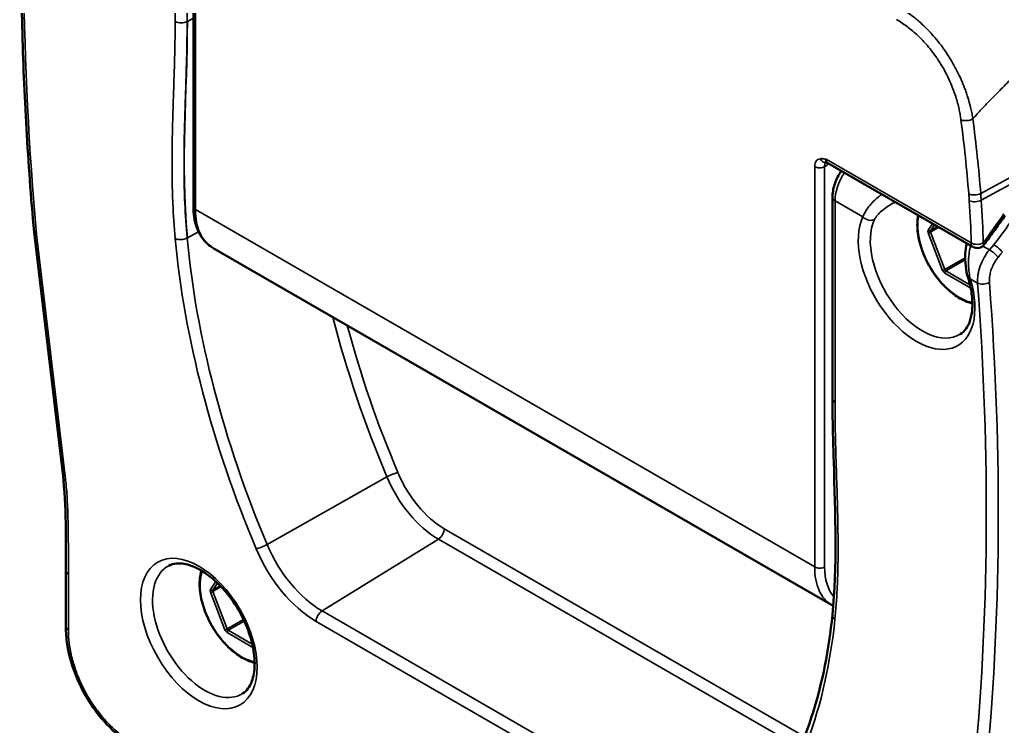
# Model space of a CAD drawing. Header units: millimetres. Extents: x 0 to 3000, y 0 to 3000.
# Drawn here: x 1927.8 to 1984.8, y 2085.7 to 2126.7 of the extents above; entities that cross this region are included whole.
import ezdxf

# ---------------------------------------------------------------- set-up
doc = ezdxf.new("R2010")
doc.units = ezdxf.units.MM
doc.layers.add('Visible (ANSI)', color=7, linetype='Continuous', lineweight=50)
doc.layers.add('Visible Narrow (ANSI)', color=7, linetype='Continuous', lineweight=35)

msp = doc.modelspace()

# ---------------------------------------------------------------- linework, layer by layer
at = {"layer": 'Visible (ANSI)'}
for p, q in [((1937.9212, 2115.8818), (1937.9212, 2139.091)), ((1983.112, 2113.5499), (1974.6946, 2118.4097)), ((1974.9692, 2104.7467), (1974.9692, 2116.4288)), ((1928.6854, 2114.4143), (1930.3458, 2100.4089)), ((1939.075, 2113.4797), (1974.9115, 2092.7894)), ((1983.8545, 2113.0914), (1983.8545, 2113.0914)), ((1930.5265, 2094.7726), (1930.5265, 2091.5489))]:
    msp.add_line(p, q, dxfattribs=at)
msp.add_arc((1983.362, 2113.9829), 0.5, 240, 323.90947, dxfattribs=at)
for centre, major_axis, ratio, start_param, end_param in [((1974.6579, 2117.9358), (-0.0524, 0.4972), 0.7764084, 6.2829838, 6.2833662), ((1938.3212, 2115.8818), (-0.4, 0), 0.5773503, 0, 0.0006556)]:
    msp.add_ellipse(centre, major_axis=major_axis, ratio=ratio, start_param=start_param, end_param=end_param, dxfattribs=at)
for points, knots in [([(1928.4563, 2143.3251), (1928.3055, 2141.4975), (1928.1879, 2139.6475), (1928.0191, 2135.9056), (1927.968, 2134.0138), (1927.9321, 2130.1912), (1927.9474, 2128.2605), (1928.0444, 2124.3632), (1928.1262, 2122.3967), (1928.3559, 2118.431), (1928.504, 2116.4318), (1928.685, 2114.4178)], [3.05093398, 3.05093398, 3.05093398, 3.05093398, 3.09087448, 3.09087448, 3.13081498, 3.13081498, 3.17075548, 3.17075548, 3.21069598, 3.21069598, 3.25063649, 3.25063649, 3.25063649, 3.25063649]), ([(1974.6946, 2118.4097), (1974.6771, 2118.4198), (1974.6573, 2118.427), (1974.624, 2118.4339), (1974.6107, 2118.4336), (1974.6056, 2118.4331)], [0, 0, 0, 0, 0.016007877, 0.016007877, 0.032356597, 0.032356597, 0.032356597, 0.032356597]), ([(1975.4755, 2117.9588), (1975.4526, 2117.9246), (1975.4302, 2117.8898), (1975.3409, 2117.7448), (1975.2797, 2117.6303), (1975.1722, 2117.3959), (1975.1259, 2117.276), (1975.05, 2117.0341), (1975.0204, 2116.9121), (1974.9801, 2116.6692), (1974.9693, 2116.5482), (1974.9692, 2116.4288)], [0.62862593, 0.62862593, 0.62862593, 0.62862593, 0.6985171, 0.6985171, 0.91655978, 0.91655978, 1.13460245, 1.13460245, 1.35264512, 1.35264512, 1.5706878, 1.5706878, 1.5706878, 1.5706878]), ([(1937.921, 2115.8816), (1937.9211, 2115.6726), (1937.9359, 2115.4694), (1937.9961, 2115.0787), (1938.0416, 2114.8913), (1938.1641, 2114.5369), (1938.2412, 2114.3699), (1938.4277, 2114.0622), (1938.537, 2113.9216), (1938.7646, 2113.6946), (1938.8783, 2113.6032), (1939.0006, 2113.5252)], [4.71293724, 4.71293724, 4.71293724, 4.71293724, 4.8699681, 4.8699681, 5.02699897, 5.02699897, 5.18402983, 5.18402983, 5.34106069, 5.34106069, 5.47173495, 5.47173495, 5.47173495, 5.47173495]), ([(1983.0795, 2110.2785), (1982.9742, 2110.3018), (1982.8674, 2110.3341), (1982.4935, 2110.4765), (1982.2228, 2110.6311), (1981.6963, 2111.0302), (1981.4408, 2111.2749), (1980.9712, 2111.8284), (1980.757, 2112.137), (1980.3908, 2112.7872), (1980.2388, 2113.1287), (1980.012, 2113.8113), (1979.9373, 2114.1523), (1979.8738, 2114.8), (1979.8851, 2115.1066), (1979.9401, 2115.3811)], [4.4130833, 4.4130833, 4.4130833, 4.4130833, 4.5438546, 4.5438546, 4.8676738, 4.8676738, 5.1924013, 5.1924013, 5.5163155, 5.5163155, 5.8399087, 5.8399087, 6.1639019, 6.1639019, 6.4878863, 6.4878863, 6.4878863, 6.4878863]), ([(1983.7661, 2113.6883), (1983.8477, 2113.8004), (1983.9293, 2113.9126), (1984.0919, 2114.1371), (1984.1731, 2114.2495), (1984.335, 2114.4745), (1984.4158, 2114.5871), (1984.577, 2114.8126), (1984.6574, 2114.9254), (1984.8179, 2115.1512), (1984.898, 2115.2643), (1984.9778, 2115.3774)], [6.263727081, 6.263727081, 6.263727081, 6.263727081, 6.267430178, 6.267430178, 6.271133276, 6.271133276, 6.274836373, 6.274836373, 6.27853947, 6.27853947, 6.282242568, 6.282242568, 6.282242568, 6.282242568]), ([(1928.829, 2114.2638), (1928.8282, 2114.2641), (1928.8275, 2114.2644), (1928.7805, 2114.2849), (1928.7442, 2114.3101), (1928.6992, 2114.3635), (1928.6875, 2114.3901), (1928.685, 2114.4178)], [-0.157273389, -0.157273389, -0.157273389, -0.157273389, -0.15695618, -0.15695618, -0.137072812, -0.137072812, -0.120320163, -0.120320163, -0.120320163, -0.120320163]), ([(1982.8327, 2111.7561), (1982.7669, 2111.973), (1982.7196, 2112.2068), (1982.6621, 2112.6771), (1982.6515, 2112.9187), (1982.6741, 2113.3585), (1982.7027, 2113.563), (1982.7567, 2113.755)], [0, 0, 0, 0, 0.07048331, 0.07048331, 0.14213341, 0.14213341, 0.20604289, 0.20604289, 0.20604289, 0.20604289]), ([(1982.38, 2108.4905), (1982.5039, 2108.5693), (1982.6147, 2108.674), (1982.8096, 2108.9472), (1982.8931, 2109.1161), (1983.0182, 2109.5176), (1983.0593, 2109.7498), (1983.0884, 2110.2626), (1983.0764, 2110.543), (1982.9961, 2111.133), (1982.9279, 2111.4424), (1982.8327, 2111.7561)], [5.5224824, 5.5224824, 5.5224824, 5.5224824, 5.7549092, 5.7549092, 5.9873359, 5.9873359, 6.2197627, 6.2197627, 6.4521895, 6.4521895, 6.6846163, 6.6846163, 6.6846163, 6.6846163]), ([(1974.9681, 2092.2059), (1975.2541, 2094.988), (1975.1356, 2098.0615), (1975.003, 2102.3238), (1974.9692, 2103.5441), (1974.9692, 2104.7467)], [0, 0, 0, 0, 1.0977705, 1.0977705, 1.5384989, 1.5384989, 1.5384989, 1.5384989]), ([(1940.7738, 2087.6535), (1940.9989, 2087.7966), (1941.1857, 2088.0287), (1941.407, 2088.6263), (1941.4645, 2088.9393), (1941.4805, 2089.6349), (1941.443, 2090.0135), (1941.2734, 2090.808), (1941.1406, 2091.224), (1940.7895, 2092.0491), (1940.5706, 2092.4579), (1940.0696, 2093.222), (1939.7875, 2093.5772), (1939.1939, 2094.1943), (1938.8825, 2094.4568), (1938.2701, 2094.8645), (1937.9691, 2095.0106), (1937.4113, 2095.1855), (1937.1564, 2095.2131), (1936.7713, 2095.1758), (1936.6253, 2095.1323), (1936.4951, 2095.0644)], [5.5224824, 5.5224824, 5.5224824, 5.5224824, 5.9444909, 5.9444909, 6.2569377, 6.2569377, 6.5572241, 6.5572241, 6.860495, 6.860495, 7.1666167, 7.1666167, 7.4732045, 7.4732045, 7.7777039, 7.7777039, 8.0786254, 8.0786254, 8.382413, 8.382413, 8.6146846, 8.6146846, 8.6146846, 8.6146846]), ([(1941.4733, 2089.4415), (1941.368, 2089.4648), (1941.2612, 2089.4971), (1940.8874, 2089.6395), (1940.6166, 2089.7941), (1940.0902, 2090.1932), (1939.8347, 2090.4379), (1939.365, 2090.9914), (1939.1508, 2091.3), (1938.7847, 2091.9502), (1938.6326, 2092.2917), (1938.4058, 2092.9743), (1938.3311, 2093.3153), (1938.2676, 2093.9638), (1938.279, 2094.2712), (1938.3504, 2094.6256), (1938.3701, 2094.7024), (1938.3934, 2094.7761)], [4.4130833, 4.4130833, 4.4130833, 4.4130833, 4.5438546, 4.5438546, 4.8676738, 4.8676738, 5.1924013, 5.1924013, 5.5163155, 5.5163155, 5.8399087, 5.8399087, 6.1639019, 6.1639019, 6.4886984, 6.4886984, 6.582491, 6.582491, 6.582491, 6.582491]), ([(1970.3863, 2079.9017), (1970.8805, 2080.5066), (1971.3401, 2081.1591), (1972.186, 2082.5548), (1972.5724, 2083.298), (1973.2679, 2084.8692), (1973.5771, 2085.6973), (1974.1151, 2087.4316), (1974.3439, 2088.3379), (1974.7186, 2090.2211), (1974.8645, 2091.1979), (1974.9681, 2092.2059)], [5.71319737, 5.71319737, 5.71319737, 5.71319737, 5.8048831, 5.8048831, 5.89656884, 5.89656884, 5.98825457, 5.98825457, 6.0799403, 6.0799403, 6.17162603, 6.17162603, 6.17162603, 6.17162603]), ([(1934.5958, 2084.5008), (1934.0662, 2084.8066), (1933.5347, 2085.2187), (1932.6041, 2086.1623), (1932.1853, 2086.694), (1931.5166, 2087.7706), (1931.2455, 2088.3214), (1930.8369, 2089.4115), (1930.6922, 2089.9631), (1930.5542, 2090.8528), (1930.5265, 2091.2084), (1930.5265, 2091.5489)], [0, 0, 0, 0, 0.21892467, 0.21892467, 0.41933689, 0.41933689, 0.59950292, 0.59950292, 0.77685778, 0.77685778, 0.89876725, 0.89876725, 0.89876725, 0.89876725])]:
    msp.add_open_spline(points, degree=3, knots=knots, dxfattribs=at)
for points in [[(1974.6054, 2118.433), (1974.604, 2118.4329), (1974.6033, 2118.4328), (1974.6033, 2118.4328)], [(1930.5265, 2094.7726), (1930.5265, 2096.6244), (1930.5775, 2098.455), (1930.3458, 2100.4089)], [(1974.9115, 2092.7894), (1974.9117, 2092.7894), (1974.9118, 2092.7893), (1974.912, 2092.7892)], [(1974.9121, 2092.7895), (1974.9466, 2092.7696), (1974.9817, 2092.7508), (1975.0174, 2092.7333)]]:
    msp.add_open_spline(points, degree=3, dxfattribs=at)
at = {"layer": 'Visible Narrow (ANSI)'}
for p, q in [((1938.0383, 2138.9277), (1938.0383, 2115.7185)), ((1936.8619, 2126.6284), (1936.8619, 2138.3105)), ((1937.5564, 2138.3035), (1937.5564, 2126.6214)), ((1937.5564, 2126.6214), (1937.5737, 2126.6307)), ((1937.5737, 2126.6307), (1937.9212, 2126.8178)), ((1983.2934, 2121.1854), (1983.2934, 2121.1853)), ((1983.5626, 2116.6534), (1992.3164, 2121.4006)), ((1983.5928, 2116.2628), (1990.1664, 2119.826)), ((1974.5965, 2118.6372), (1983.0085, 2113.779)), ((1973.9392, 2094.9911), (1973.9393, 2118.2003)), ((1974.5146, 2118.2061), (1974.5146, 2094.9969)), ((1976.7355, 2115.2895), (1975.1157, 2116.2247)), ((1975.1157, 2116.2247), (1975.1157, 2104.5426)), ((1938.0383, 2115.7185), (1973.9392, 2094.9911)), ((1980.7765, 2114.8982), (1980.5129, 2114.5231)), ((1980.8881, 2114.8339), (1980.6448, 2114.4878)), ((1980.6448, 2114.4878), (1981.0662, 2114.731)), ((1981.1369, 2114.6902), (1980.6448, 2114.4061)), ((1930.4888, 2100.2636), (1928.829, 2114.2638)), ((1937.5737, 2114.0804), (1937.558, 2114.0718)), ((1938.2188, 2114.4306), (1937.5737, 2114.0804)), ((1980.5129, 2114.3598), (1981.3559, 2112.187)), ((1980.6448, 2114.4061), (1981.4879, 2112.2333)), ((1983.686, 2113.6021), (1984.0675, 2113.3818)), ((1984.314, 2113.6799), (1984.0675, 2113.3818)), ((1983.8675, 2113.1114), (1983.8675, 2113.1114)), ((1981.4879, 2112.2333), (1982.659, 2112.9094)), ((1982.6619, 2112.7995), (1981.5491, 2112.1571)), ((1982.981, 2111.1671), (1981.4784, 2112.0346)), ((1981.5491, 2112.1571), (1982.9407, 2111.3536)), ((1983.3766, 2111.4552), (1982.9576, 2111.6971)), ((1942.1963, 2096.2904), (1949.1367, 2100.2153)), ((1952.4645, 2097.2101), (1973.3576, 2085.1475)), ((1952.1233, 2096.6051), (1945.3811, 2092.4407)), ((1973.0974, 2084.4957), (1952.1233, 2096.6051)), ((1930.673, 2094.5685), (1930.673, 2091.3448)), ((1939.2281, 2094.1434), (1938.9067, 2093.6861)), ((1939.3224, 2094.0544), (1939.0386, 2093.6508)), ((1939.0386, 2093.6508), (1939.4746, 2093.9024)), ((1939.5249, 2093.8499), (1939.0386, 2093.5691)), ((1939.0386, 2093.5691), (1939.8817, 2091.3963)), ((1938.9067, 2093.5228), (1939.7498, 2091.35)), ((1945.3811, 2092.4407), (1967.2789, 2079.798)), ((1939.8817, 2091.3963), (1940.8269, 2091.942)), ((1940.8682, 2091.8543), (1939.9429, 2091.3201)), ((1939.9429, 2091.3201), (1941.3345, 2090.5166)), ((1966.9377, 2079.193), (1945.0399, 2091.8357)), ((1941.3748, 2090.3301), (1939.8722, 2091.1976))]:
    msp.add_line(p, q, dxfattribs=at)
for centre, major_axis, ratio, start_param, end_param in [((2052.7161, 2058.3936), (-88.1245, 152.6361), 0.5773503, 0.6947395, 0.8944069), ((1937.2155, 2126.8325), (0.5, 0), 0.5773503, 3.9270061, 5.4628621), ((1928.8046, 2141.8184), (38.4069, -66.5228), 0.5773503, 0.8814746, 0.946321), ((1982.772, 2121.1178), (-0.4958, -0.0645), 0.4773824, 0.7171572, 2.2529104), ((1983.3096, 2121.5983), (-0.25, -0.433), 0.5773503, 0.0785719, 0.0788399), ((1929.1458, 2142.0154), (38.6568, -66.9555), 0.5773503, 0.8814746, 0.9463188), ((1983.3096, 2121.5983), (0.25, 0.433), 0.5773503, 3.8614823, 3.8617081), ((1974.5489, 2118.8291), (0.0553, -0.3962), 0.7951012, 5.0238944, 6.261292), ((1974.2221, 2118.3636), (-0.4, 0), 0.5773503, 0.7853966, 2.3910911), ((1974.6579, 2117.9358), (-0.0524, 0.4972), 0.7764084, 0.0001809, 0.0211189), ((1976.4929, 2117.0625), (-0.9616, -1.754), 0.5620417, 4.5658111, 5.4853566), ((1975.4692, 2116.4288), (-0.5, 0), 0.5772552, 0, 0.7854083), ((1983.2233, 2116.8245), (-0.4984, -0.0397), 0.5193032, 0.7417611, 2.2776508), ((1929.215, 2141.6271), (38.1154, -66.0178), 0.5773503, 0.8754917, 0.8814746), ((1929.5562, 2141.8241), (38.3652, -66.4506), 0.5773503, 0.8754917, 0.8814746), ((1938.3212, 2115.8818), (-0.4, 0), 0.5773503, 0.0006556, 0.7853911), ((1983.2532, 2116.4364), (-0.4986, -0.0373), 0.5230636, 0.7442328, 2.2801226), ((1955.4398, 2129.2218), (19.4962, -33.7684), 0.5773503, 0.8002827, 0.8754917), ((1955.781, 2129.4188), (19.746, -34.2011), 0.5773503, 0.8002787, 0.8754917), ((1982.0654, 2114.7567), (4.2557, 4.7288), 0.3782839, 4.8232497, 5.2534093), ((1979.8466, 2111.9684), (-2.3898, 4.1393), 0.5773503, 0.3839677, 4.3284218), ((1977.0891, 2115.4936), (-0.4531, 0.2114), 0.7570521, 1.0836232, 2.6195137), ((1982.3214, 2113.3973), (1.7, -2.9445), 0.5773503, 3.7058111, 5.8181456), ((1905.6032, 2161.3204), (-78.8536, -79.9153), 0.806864, 1.7590697, 1.7777373), ((1980.1878, 2112.1654), (-2.14, 3.7066), 0.5773503, 0.3839678, 3.1662879), ((1937.2192, 2114.2363), (-0.4979, -0.0457), 0.509486, 0.7355156, 2.2713976), ((1967.908, 2100.4752), (21.5949, -37.4035), 0.5773503, 4.0385501, 4.4969788), ((1980.6353, 2114.3708), (-0.1, 0.1732), 0.5773503, 0.2617994, 1.3089969), ((1980.5836, 2114.5639), (0.0818, -0.0575), 0.7886751, 4.3615096, 5.9323059), ((1980.5836, 2114.4006), (-0.0932, -0.0362), 0.2113249, 0.6319143, 2.2027106), ((1980.706, 2114.4116), (-0.05, 0.0866), 0.5773503, 0.2617994, 1.3089969), ((1967.5667, 2100.2782), (21.8448, -37.8362), 0.5773503, 4.0385501, 4.4969788), ((1983.362, 2113.9829), (-0.25, -0.433), 0.5773503, 5.4974772, 6.2831853), ((1983.362, 2113.9829), (0.5, 0.0064), 0.5686954, 3.9196651, 5.4555504), ((1983.362, 2113.9829), (0.404, -0.2945), 0.1153447, 0.0000001, 0.6557313), ((1984.4776, 2113.4124), (-0.3853, 0.3186), 0.2532969, 3.8805476, 5.3471997), ((1984.231, 2113.1142), (-0.3853, 0.3186), 0.2532969, 3.8796193, 5.3473261), ((1982.3214, 2113.3973), (-1.7, 2.9445), 0.5773503, 4.2548255, 4.2548344), ((1982.3922, 2113.4381), (1.75, -3.0311), 0.5773503, 1.1462644, 1.1462768), ((1981.4266, 2112.2278), (0.0932, 0.0362), 0.2113249, 3.773507, 5.3443033), ((1981.4784, 2112.1979), (0.1, -0.1732), 0.5773503, 4.4505896, 5.4977871), ((1981.5491, 2112.0754), (-0.05, -0.0866), 0.5773503, 3.9269908, 5.4977871), ((1981.5491, 2112.2387), (0.05, -0.0866), 0.5773503, 4.4505896, 5.4977871), ((1983.3112, 2111.9012), (-0.4785, -0.1451), 0.305861, 0, 0.6515402), ((1859.2615, 2170.0846), (88.1245, -152.6361), 0.5773503, 0.6763894, 0.8760568), ((1983.7301, 2111.6594), (-0.4986, -0.0375), 0.5227091, 0.743999, 2.2798877), ((1859.6027, 2170.2816), (88.3743, -153.0688), 0.5773503, 0.6763372, 0.8760568), ((1974.6502, 2104.3678), (-21.4284, 37.1151), 0.5773503, 1.1180684, 1.3553861), ((1974.9914, 2104.5648), (-21.1786, 36.6824), 0.5773503, 1.1342436, 1.3553861), ((1975.4692, 2104.7467), (-0.5, 0), 0.5773503, 0, 0.7853747), ((1930.8423, 2100.4678), (-0.4965, -0.0589), 0.4872703, 0, 0.722347), ((1949.4218, 2100.2566), (0.4609, 0.1938), 0.1745247, 0.6265445, 2.1624342), ((1952.4645, 2100.8984), (-2.2586, 3.912), 0.5773503, 1.3553861, 2.3561945), ((1952.1233, 2100.7014), (-2.5084, 4.3447), 0.5773503, 1.3553861, 2.3561945), ((1952.111, 2097.006), (-0.25, -0.433), 0.5773503, 0.8203047, 2.3561945), ((1941.9111, 2096.2491), (0.4609, 0.1938), 0.1745247, 3.7681371, 5.3040269), ((1945.0399, 2096.6118), (2.9248, -5.0658), 0.5773503, 4.4969788, 5.4977871), ((1945.3811, 2096.8088), (2.6749, -4.6331), 0.5773503, 4.4969788, 5.4977871), ((1931.0265, 2094.7726), (-0.5, 0), 0.5773503, 6.2831848, 7.0685795), ((1938.5816, 2091.3284), (-2.14, 3.7066), 0.5773503, 6.2584901, 9.4494732), ((1940.7153, 2092.5603), (1.7, -2.9445), 0.5773503, 3.6066323, 5.8181456), ((1974.2221, 2095.1544), (0.4, 0), 0.5773503, 3.927005, 5.5323627), ((1977.5514, 2096.8791), (-2.1109, -3.9208), 0.5568502, 5.4815149, 6.0881344), ((1939.0292, 2093.5338), (-0.1, 0.1732), 0.5773503, 0.2617994, 1.3089969), ((1938.9774, 2093.7269), (0.0818, -0.0575), 0.7886751, 4.3615096, 5.9323059), ((1938.9774, 2093.5637), (-0.0932, -0.0362), 0.2113249, 0.6319143, 2.2027106), ((1939.0999, 2093.5746), (-0.05, 0.0866), 0.5773503, 0.2617994, 1.3089969), ((1945.3934, 2092.0398), (-0.25, -0.433), 0.5773503, 3.9618974, 5.4977871), ((1944.4108, 2113.6472), (21.8448, -37.8362), 0.5773503, 0.2154102, 0.6738389), ((1975.4655, 2092.1547), (-0.4974, 0.0511), 0.6380366, 6.2831849, 7.1309328), ((1931.0265, 2091.5489), (-0.5, 0), 0.5773503, 0, 0.7853982), ((1939.8205, 2091.3908), (0.0932, 0.0362), 0.2113249, 3.773507, 5.3443033), ((1939.8722, 2091.3609), (0.1, -0.1732), 0.5773503, 4.4505896, 5.4977871), ((1939.9429, 2091.2384), (-0.05, -0.0866), 0.5773503, 3.9269908, 5.4977871), ((1939.9429, 2091.4017), (0.05, -0.0866), 0.5773503, 4.4505896, 5.4977871)]:
    msp.add_ellipse(centre, major_axis=major_axis, ratio=ratio, start_param=start_param, end_param=end_param, dxfattribs=at)
msp.add_ellipse((1938.2404, 2091.1314), major_axis=(-2.3898, 4.1393), ratio=0.5773503, dxfattribs=at)
for points, knots in [([(1983.1086, 2120.9747), (1983.0952, 2121.0699), (1983.0786, 2121.1681), (1983.0584, 2121.2719), (1983.0394, 2121.3694), (1983.0172, 2121.4718), (1982.9911, 2121.5813), (1982.981, 2121.6239), (1982.9703, 2121.6676), (1982.9589, 2121.7125), (1982.9414, 2121.7818), (1982.9223, 2121.8539), (1982.9018, 2121.9279), (1982.8667, 2122.0545), (1982.8273, 2122.1864), (1982.7849, 2122.3178), (1982.7506, 2122.4236), (1982.7145, 2122.5292), (1982.6775, 2122.6314), (1982.6621, 2122.6741), (1982.6465, 2122.7163), (1982.6307, 2122.758), (1982.5663, 2122.9285), (1982.4995, 2123.0909), (1982.4276, 2123.2535), (1982.3925, 2123.3327), (1982.3562, 2123.412), (1982.3182, 2123.4922), (1982.2697, 2123.5946), (1982.2184, 2123.6985), (1982.1645, 2123.8033), (1982.0683, 2123.9899), (1981.9634, 2124.1795), (1981.8504, 2124.3685), (1981.8475, 2124.3733), (1981.8447, 2124.378), (1981.8418, 2124.3828), (1981.7283, 2124.5721), (1981.6066, 2124.7609), (1981.4776, 2124.9468), (1981.4087, 2125.0461), (1981.3377, 2125.1446), (1981.2648, 2125.2418), (1981.2098, 2125.3152), (1981.1538, 2125.3879), (1981.0966, 2125.4598), (1980.9748, 2125.6132), (1980.8481, 2125.7631), (1980.7165, 2125.9089), (1980.6712, 2125.9591), (1980.6253, 2126.0088), (1980.5788, 2126.058), (1980.5033, 2126.1379), (1980.4263, 2126.2164), (1980.3482, 2126.2931), (1980.2346, 2126.4046), (1980.1187, 2126.5121), (1980.0021, 2126.6143), (1979.9391, 2126.6695), (1979.8759, 2126.7232), (1979.8127, 2126.7752), (1979.7706, 2126.8099), (1979.7285, 2126.8438), (1979.6864, 2126.877), (1979.5823, 2126.959), (1979.4783, 2127.0365), (1979.3743, 2127.1096), (1979.2598, 2127.19), (1979.1453, 2127.265), (1979.0308, 2127.3348)], [0, 0, 0, 0, 0.054246, 0.054246, 0.054246, 0.1051884, 0.1051884, 0.1051884, 0.125, 0.125, 0.125, 0.1555705, 0.1555705, 0.1555705, 0.2078618, 0.2078618, 0.2078618, 0.25, 0.25, 0.25, 0.2676415, 0.2676415, 0.2676415, 0.3398084, 0.3398084, 0.3398084, 0.375, 0.375, 0.375, 0.4199313, 0.4199313, 0.4199313, 0.5, 0.5, 0.5, 0.5020193, 0.5020193, 0.5020193, 0.5821708, 0.5821708, 0.5821708, 0.625, 0.625, 0.625, 0.6573226, 0.6573226, 0.6573226, 0.7262573, 0.7262573, 0.7262573, 0.75, 0.75, 0.75, 0.7885764, 0.7885764, 0.7885764, 0.844693, 0.844693, 0.844693, 0.875, 0.875, 0.875, 0.8951967, 0.8951967, 0.8951967, 0.9450937, 0.9450937, 0.9450937, 1, 1, 1, 1]), ([(1936.8619, 2126.6284), (1936.8619, 2126.1069), (1936.8555, 2125.5888), (1936.8451, 2125.0729), (1936.8352, 2124.5786), (1936.8216, 2124.0864), (1936.8066, 2123.5948), (1936.7925, 2123.1363), (1936.7772, 2122.6785), (1936.7622, 2122.2202), (1936.7477, 2121.7765), (1936.7336, 2121.3324), (1936.7214, 2120.8869), (1936.7172, 2120.7342), (1936.7132, 2120.5814), (1936.7095, 2120.4284), (1936.7017, 2120.1062), (1936.6952, 2119.7832), (1936.6905, 2119.459), (1936.6828, 2118.932), (1936.6801, 2118.4018), (1936.6845, 2117.8672), (1936.6862, 2117.6736), (1936.6887, 2117.4794), (1936.6924, 2117.2846), (1936.6999, 2116.8836), (1936.7119, 2116.4799), (1936.7294, 2116.0733), (1936.7583, 2115.4014), (1936.8023, 2114.7212), (1936.8656, 2114.0321)], [0, 0, 0, 0, 0.12459058, 0.12459058, 0.12459058, 0.24395436, 0.24395436, 0.24395436, 0.35527791, 0.35527791, 0.35527791, 0.46306009, 0.46306009, 0.46306009, 0.5, 0.5, 0.5, 0.5777691, 0.5777691, 0.5777691, 0.7042057, 0.7042057, 0.7042057, 0.75, 0.75, 0.75, 0.84426209, 0.84426209, 0.84426209, 1, 1, 1, 1]), ([(1937.558, 2114.0718), (1937.4955, 2114.7525), (1937.452, 2115.4241), (1937.4234, 2116.0873), (1937.3976, 2116.686), (1937.384, 2117.2779), (1937.3791, 2117.8642), (1937.3746, 2118.3953), (1937.3774, 2118.9219), (1937.385, 2119.4452), (1937.3919, 2119.9217), (1937.4027, 2120.3953), (1937.4157, 2120.8672), (1937.4279, 2121.3122), (1937.442, 2121.7555), (1937.4564, 2122.1983), (1937.4714, 2122.6571), (1937.4868, 2123.1152), (1937.5008, 2123.5738), (1937.5159, 2124.0672), (1937.5296, 2124.5611), (1937.5395, 2125.0566), (1937.55, 2125.576), (1937.5564, 2126.0972), (1937.5564, 2126.6214)], [0, 0, 0, 0, 0.15388694, 0.15388694, 0.15388694, 0.29280648, 0.29280648, 0.29280648, 0.4186623, 0.4186623, 0.4186623, 0.53324743, 0.53324743, 0.53324743, 0.64127104, 0.64127104, 0.64127104, 0.75322155, 0.75322155, 0.75322155, 0.87370883, 0.87370883, 0.87370883, 1, 1, 1, 1]), ([(1978.6896, 2126.7298), (1978.7984, 2126.667), (1978.9071, 2126.5995), (1979.0155, 2126.5273), (1979.1143, 2126.4616), (1979.2128, 2126.3919), (1979.3107, 2126.3184), (1979.4104, 2126.2435), (1979.5095, 2126.1647), (1979.6077, 2126.0819), (1979.7168, 2125.99), (1979.8248, 2125.8933), (1979.9312, 2125.792), (1979.9561, 2125.7683), (1979.9809, 2125.7444), (1980.0056, 2125.7202), (1980.0961, 2125.6315), (1980.1854, 2125.5396), (1980.2732, 2125.4446), (1980.3933, 2125.3146), (1980.5106, 2125.1788), (1980.6243, 2125.0379), (1980.7451, 2124.8881), (1980.8619, 2124.7325), (1980.9738, 2124.5722), (1981.0374, 2124.481), (1981.0995, 2124.3882), (1981.1598, 2124.2941), (1981.2095, 2124.2166), (1981.2581, 2124.1381), (1981.3054, 2124.0588), (1981.4086, 2123.8858), (1981.506, 2123.709), (1981.5968, 2123.5296), (1981.6809, 2123.3634), (1981.7594, 2123.1951), (1981.8319, 2123.0256), (1981.8898, 2122.8904), (1981.9439, 2122.7545), (1981.9941, 2122.6184), (1982, 2122.6022), (1982.0059, 2122.586), (1982.0118, 2122.5698), (1982.0608, 2122.4345), (1982.1058, 2122.2989), (1982.147, 2122.1637), (1982.1837, 2122.043), (1982.2173, 2121.9225), (1982.2478, 2121.8025), (1982.2752, 2121.6945), (1982.3001, 2121.5869), (1982.3225, 2121.4799), (1982.3428, 2121.383), (1982.361, 2121.2866), (1982.3772, 2121.1909), (1982.3929, 2121.0978), (1982.4066, 2121.0054), (1982.4185, 2120.9137)], [0, 0, 0, 0, 0.06076372, 0.06076372, 0.06076372, 0.11616863, 0.11616863, 0.11616863, 0.17261167, 0.17261167, 0.17261167, 0.23532933, 0.23532933, 0.23532933, 0.25, 0.25, 0.25, 0.30376686, 0.30376686, 0.30376686, 0.37730725, 0.37730725, 0.37730725, 0.45549994, 0.45549994, 0.45549994, 0.5, 0.5, 0.5, 0.53667015, 0.53667015, 0.53667015, 0.61669867, 0.61669867, 0.61669867, 0.69084159, 0.69084159, 0.69084159, 0.75, 0.75, 0.75, 0.75704135, 0.75704135, 0.75704135, 0.81585758, 0.81585758, 0.81585758, 0.86834111, 0.86834111, 0.86834111, 0.91559913, 0.91559913, 0.91559913, 0.95840408, 0.95840408, 0.95840408, 0.99999447, 0.99999447, 0.99999447, 0.99999447]), ([(1988.1462, 2126.0402), (1987.8154, 2125.7105), (1987.1809, 2125.0831), (1986.3147, 2124.2474), (1985.5303, 2123.4884), (1984.826, 2122.7883), (1984.1914, 2122.1404), (1983.6148, 2121.5465), (1983.2708, 2121.162), (1983.1086, 2120.9747)], [0, 0, 0, 0, 0.14285714, 0.28571429, 0.42857143, 0.57142857, 0.71428571, 0.85714286, 0.9999898, 0.9999898, 0.9999898, 0.9999898]), ([(1974.5965, 2118.6372), (1974.5539, 2118.6453), (1974.512, 2118.652), (1974.4734, 2118.6577), (1974.4349, 2118.6634), (1974.3997, 2118.6682), (1974.3654, 2118.6698), (1974.3311, 2118.6714), (1974.2977, 2118.6698), (1974.2661, 2118.6658)], [0, 0, 0, 0, 0.3333333, 0.3333333, 0.3333333, 0.6666667, 0.6666667, 0.6666667, 1, 1, 1, 1]), ([(1974.5965, 2118.6372), (1974.5928, 2118.6166), (1974.5905, 2118.5977), (1974.5871, 2118.5819), (1974.5837, 2118.5661), (1974.5788, 2118.5533), (1974.5761, 2118.5406), (1974.5733, 2118.5278), (1974.5727, 2118.5153), (1974.5736, 2118.5034), (1974.5741, 2118.4957), (1974.5752, 2118.4883), (1974.5765, 2118.481), (1974.5773, 2118.477), (1974.5782, 2118.473), (1974.5791, 2118.4691), (1974.5808, 2118.4623), (1974.5827, 2118.4559), (1974.5848, 2118.4509), (1974.586, 2118.448), (1974.5873, 2118.4455), (1974.5886, 2118.4435), (1974.59, 2118.4411), (1974.5915, 2118.4394), (1974.5928, 2118.438), (1974.5943, 2118.4363), (1974.5956, 2118.4352), (1974.5965, 2118.4344), (1974.5969, 2118.4341), (1974.5972, 2118.4338), (1974.5975, 2118.4336), (1974.5982, 2118.4328), (1974.5981, 2118.4325), (1974.5973, 2118.4321)], [0, 0, 0, 0, 0.1428571, 0.1428571, 0.1428571, 0.2857143, 0.2857143, 0.2857143, 0.4285714, 0.4285714, 0.4285714, 0.5201676, 0.5201676, 0.5201676, 0.5714286, 0.5714286, 0.5714286, 0.6608804, 0.6608804, 0.6608804, 0.7142857, 0.7142857, 0.7142857, 0.7781291, 0.7781291, 0.7781291, 0.8571429, 0.8571429, 0.8571429, 0.8921771, 0.8921771, 0.8921771, 1, 1, 1, 1]), ([(1974.5965, 2118.6372), (1974.5969, 2118.5836), (1974.6061, 2118.5356), (1974.6225, 2118.4968), (1974.639, 2118.458), (1974.6629, 2118.4286), (1974.6928, 2118.4107), (1974.6934, 2118.4104), (1974.694, 2118.41), (1974.6946, 2118.4097)], [0, 0, 0, 0, 0.33333333, 0.33333333, 0.33333333, 0.66666667, 0.66666667, 0.66666667, 0.67324093, 0.67324093, 0.67324093, 0.67324093]), ([(1974.5146, 2118.2061), (1974.5135, 2118.2296), (1974.5141, 2118.252), (1974.5161, 2118.2727), (1974.5179, 2118.2916), (1974.5209, 2118.3091), (1974.525, 2118.325), (1974.5286, 2118.3395), (1974.5331, 2118.3527), (1974.5382, 2118.3644), (1974.5403, 2118.3693), (1974.5425, 2118.3739), (1974.5447, 2118.3782), (1974.5474, 2118.3835), (1974.5503, 2118.3883), (1974.5532, 2118.3928), (1974.558, 2118.4002), (1974.563, 2118.4065), (1974.5679, 2118.4117), (1974.571, 2118.415), (1974.574, 2118.4178), (1974.5768, 2118.4202), (1974.5781, 2118.4213), (1974.5794, 2118.4223), (1974.5807, 2118.4232), (1974.5847, 2118.4261), (1974.5882, 2118.4281), (1974.5911, 2118.4295), (1974.5942, 2118.431), (1974.5965, 2118.4316), (1974.5973, 2118.4321)], [0, 0, 0, 0, 0.1626905, 0.1626905, 0.1626905, 0.3101082, 0.3101082, 0.3101082, 0.4443909, 0.4443909, 0.4443909, 0.5, 0.5, 0.5, 0.5674117, 0.5674117, 0.5674117, 0.6793777, 0.6793777, 0.6793777, 0.75, 0.75, 0.75, 0.7827128, 0.7827128, 0.7827128, 0.8864366, 0.8864366, 0.8864366, 1, 1, 1, 1]), ([(1974.5146, 2118.2061), (1974.5684, 2118.2349), (1974.6461, 2118.2876), (1974.7228, 2118.3557), (1974.7473, 2118.3792)], [0.00000238, 0.00000238, 0.00000238, 0.00000238, 0.33333333, 0.49342409, 0.49342409, 0.49342409, 0.49342409]), ([(1977.8266, 2116.6014), (1977.7676, 2116.5562), (1977.7097, 2116.5102), (1977.6535, 2116.4635), (1977.6469, 2116.4581), (1977.6404, 2116.4527), (1977.6339, 2116.4472), (1977.4938, 2116.3299), (1977.3636, 2116.2086), (1977.2466, 2116.0835), (1977.2364, 2116.0726), (1977.2263, 2116.0617), (1977.2164, 2116.0508), (1977.1063, 2115.9301), (1977.0089, 2115.8063), (1976.9295, 2115.6835), (1976.9258, 2115.6777), (1976.922, 2115.6718), (1976.9183, 2115.666), (1976.8372, 2115.538), (1976.7755, 2115.4113), (1976.7355, 2115.2895)], [0.1546748, 0.1546748, 0.1546748, 0.1546748, 0.25, 0.25, 0.25, 0.26110194, 0.26110194, 0.26110194, 0.5, 0.5, 0.5, 0.52077369, 0.52077369, 0.52077369, 0.75, 0.75, 0.75, 0.76090777, 0.76090777, 0.76090777, 0.99999999, 0.99999999, 0.99999999, 0.99999999]), ([(1977.402, 2115.1393), (1977.4784, 2115.3031), (1977.633, 2115.4785), (1977.8334, 2115.6448), (1978.0337, 2115.8111), (1978.2796, 2115.9689), (1978.534, 2116.1147)], [0, 0, 0, 0, 0.5, 0.5, 0.5, 1, 1, 1, 1]), ([(1978.534, 2116.1147), (1978.5332, 2116.1154), (1978.5271, 2116.1224), (1978.5029, 2116.1597), (1978.468, 2116.2168), (1978.4551, 2116.2382), (1978.4547, 2116.2387)], [0, 0, 0, 0, 0.04856719, 0.23110275, 0.32237054, 0.32468981, 0.32468981, 0.32468981, 0.32468981]), ([(1938.0383, 2115.7185), (1938.0384, 2115.4595), (1938.0839, 2114.966), (1938.2864, 2114.3284), (1938.6152, 2113.8177), (1938.9106, 2113.5747), (1939.0746, 2113.4799), (1939.075, 2113.4797)], [0, 0, 0, 0, 0.125, 0.25, 0.375, 0.5, 0.50025719, 0.50025719, 0.50025719, 0.50025719]), ([(1982.9576, 2111.6971), (1982.9293, 2111.8164), (1982.9064, 2111.9427), (1982.889, 2112.0782), (1982.8818, 2112.135), (1982.8755, 2112.1933), (1982.8703, 2112.2536), (1982.8626, 2112.3435), (1982.8576, 2112.4376), (1982.8557, 2112.5321), (1982.8532, 2112.6518), (1982.8557, 2112.772), (1982.8626, 2112.8848), (1982.8653, 2112.9305), (1982.8688, 2112.975), (1982.8728, 2113.0185), (1982.8865, 2113.1675), (1982.9069, 2113.3055), (1982.9357, 2113.4418), (1982.9395, 2113.4597), (1982.9434, 2113.4775), (1982.9475, 2113.4952), (1982.9576, 2113.5391), (1982.9686, 2113.5827), (1982.9805, 2113.6258)], [0, 0, 0, 0, 0.17615519, 0.17615519, 0.17615519, 0.25, 0.25, 0.25, 0.36029296, 0.36029296, 0.36029296, 0.5, 0.5, 0.5, 0.55655512, 0.55655512, 0.55655512, 0.75, 0.75, 0.75, 0.77532023, 0.77532023, 0.77532023, 0.83798906, 0.83798906, 0.83798906, 0.83798906]), ([(1984.0675, 2113.3817), (1983.9551, 2113.2468), (1983.7495, 2112.9485), (1983.5198, 2112.4497), (1983.3861, 2111.9361), (1983.3678, 2111.6089), (1983.3766, 2111.4552)], [0.00003718, 0.00003718, 0.00003718, 0.00003718, 0.25, 0.5, 0.75, 0.99999998, 0.99999998, 0.99999998, 0.99999998]), ([(1984.0697, 2111.486), (1984.062, 2111.5873), (1984.0646, 2111.6946), (1984.0774, 2111.8044), (1984.0893, 2111.9067), (1984.1101, 2112.0112), (1984.1392, 2112.1154), (1984.1506, 2112.1561), (1984.1632, 2112.1968), (1984.1771, 2112.2373), (1984.1959, 2112.2923), (1984.2171, 2112.3471), (1984.2403, 2112.401), (1984.2802, 2112.4936), (1984.3264, 2112.584), (1984.378, 2112.6705), (1984.4359, 2112.7675), (1984.5007, 2112.8597), (1984.5704, 2112.9441)], [0.00000001, 0.00000001, 0.00000001, 0.00000001, 0.21789717, 0.21789717, 0.21789717, 0.42080092, 0.42080092, 0.42080092, 0.5, 0.5, 0.5, 0.60777465, 0.60777465, 0.60777465, 0.79256142, 0.79256142, 0.79256142, 1, 1, 1, 1]), ([(1984.5704, 2112.9441), (1984.5978, 2112.9773), (1984.6251, 2113.0105), (1984.6525, 2113.0437), (1984.6799, 2113.0768), (1984.7073, 2113.1099), (1984.7347, 2113.1431), (1984.7621, 2113.1762), (1984.7894, 2113.2095), (1984.8168, 2113.2426)], [0.00010566, 0.00010566, 0.00010566, 0.00010566, 0.33333333, 0.33333333, 0.33333333, 0.66666667, 0.66666667, 0.66666667, 0.99991458, 0.99991458, 0.99991458, 0.99991458]), ([(1975.1119, 2091.9506), (1975.1706, 2092.5215), (1975.2127, 2093.1039), (1975.2416, 2093.6943), (1975.2627, 2094.1265), (1975.2768, 2094.5631), (1975.2852, 2095.0029), (1975.287, 2095.097), (1975.2885, 2095.1913), (1975.2898, 2095.2857), (1975.2969, 2095.8028), (1975.2966, 2096.3241), (1975.2912, 2096.8481), (1975.2866, 2097.286), (1975.2785, 2097.7257), (1975.2681, 2098.1665), (1975.2653, 2098.2841), (1975.2624, 2098.4017), (1975.2594, 2098.5194), (1975.2435, 2099.1305), (1975.2241, 2099.7431), (1975.2047, 2100.3554), (1975.1835, 2101.0259), (1975.1623, 2101.6961), (1975.1459, 2102.3633), (1975.1279, 2103.0946), (1975.1157, 2103.8223), (1975.1157, 2104.5426)], [0, 0, 0, 0, 0.14433228, 0.14433228, 0.14433228, 0.25, 0.25, 0.25, 0.27260456, 0.27260456, 0.27260456, 0.39648103, 0.39648103, 0.39648103, 0.5, 0.5, 0.5, 0.52761519, 0.52761519, 0.52761519, 0.67095256, 0.67095256, 0.67095256, 0.82794345, 0.82794345, 0.82794345, 1, 1, 1, 1]), ([(1930.673, 2094.5685), (1930.673, 2094.8997), (1930.6735, 2095.2306), (1930.6734, 2095.5621), (1930.6733, 2095.8586), (1930.6728, 2096.1554), (1930.6709, 2096.4532), (1930.6693, 2096.7198), (1930.6666, 2096.9872), (1930.6623, 2097.2557), (1930.6617, 2097.2929), (1930.6611, 2097.3301), (1930.6605, 2097.3674), (1930.6569, 2097.5714), (1930.6524, 2097.7759), (1930.6463, 2097.9814), (1930.6399, 2098.1993), (1930.6317, 2098.4183), (1930.6209, 2098.6387), (1930.6113, 2098.8359), (1930.5997, 2099.0343), (1930.5855, 2099.2341), (1930.5728, 2099.4129), (1930.5581, 2099.5927), (1930.5409, 2099.7738), (1930.5255, 2099.9361), (1930.5083, 2100.0994), (1930.4888, 2100.2636)], [0, 0, 0, 0, 0.17820031, 0.17820031, 0.17820031, 0.33756362, 0.33756362, 0.33756362, 0.48023998, 0.48023998, 0.48023998, 0.5, 0.5, 0.5, 0.60824976, 0.60824976, 0.60824976, 0.72299891, 0.72299891, 0.72299891, 0.825696, 0.825696, 0.825696, 0.91760307, 0.91760307, 0.91760307, 0.99999995, 0.99999995, 0.99999995, 0.99999995]), ([(1973.9392, 2094.9911), (1973.9393, 2094.732), (1973.982, 2094.2401), (1974.172, 2093.6096), (1974.4807, 2093.1105), (1974.7577, 2092.8783), (1974.9114, 2092.7895), (1974.9115, 2092.7894)], [0, 0, 0, 0, 0.125, 0.25, 0.375, 0.5, 0.50007673, 0.50007673, 0.50007673, 0.50007673]), ([(1934.4922, 2084.7297), (1934.3656, 2084.8028), (1934.239, 2084.8822), (1934.113, 2084.9679), (1934.0006, 2085.0442), (1933.8887, 2085.1255), (1933.7776, 2085.2116), (1933.6702, 2085.2949), (1933.5637, 2085.3826), (1933.4582, 2085.4747), (1933.3456, 2085.5732), (1933.2343, 2085.6766), (1933.1248, 2085.7847), (1933.0877, 2085.8213), (1933.0509, 2085.8584), (1933.0143, 2085.8961), (1932.9317, 2085.981), (1932.8502, 2086.0687), (1932.7701, 2086.1588), (1932.6445, 2086.3001), (1932.5223, 2086.4475), (1932.4042, 2086.6003), (1932.2763, 2086.7658), (1932.1533, 2086.9377), (1932.0364, 2087.1146), (1931.9399, 2087.2606), (1931.8474, 2087.4101), (1931.7596, 2087.5622), (1931.7346, 2087.6056), (1931.7099, 2087.6492), (1931.6856, 2087.6931), (1931.5752, 2087.8922), (1931.4726, 2088.0955), (1931.3789, 2088.3011), (1931.2904, 2088.4954), (1931.2096, 2088.6917), (1931.1372, 2088.8884), (1931.0713, 2089.0676), (1931.0122, 2089.247), (1930.9602, 2089.4257), (1930.9548, 2089.4444), (1930.9494, 2089.4631), (1930.9441, 2089.4818), (1930.9037, 2089.6245), (1930.8679, 2089.7666), (1930.8366, 2089.9077), (1930.8046, 2090.0518), (1930.7775, 2090.1949), (1930.755, 2090.3363), (1930.7347, 2090.464), (1930.7182, 2090.5904), (1930.7055, 2090.7152), (1930.6941, 2090.8279), (1930.6857, 2090.9393), (1930.6803, 2091.0492), (1930.6754, 2091.149), (1930.673, 2091.2476), (1930.673, 2091.3448)], [0, 0, 0, 0, 0.0627207, 0.0627207, 0.0627207, 0.1186491, 0.1186491, 0.1186491, 0.1726983, 0.1726983, 0.1726983, 0.2304575, 0.2304575, 0.2304575, 0.25, 0.25, 0.25, 0.294095, 0.294095, 0.294095, 0.3632194, 0.3632194, 0.3632194, 0.4381325, 0.4381325, 0.4381325, 0.5, 0.5, 0.5, 0.5176673, 0.5176673, 0.5176673, 0.5978973, 0.5978973, 0.5978973, 0.6737251, 0.6737251, 0.6737251, 0.7427648, 0.7427648, 0.7427648, 0.75, 0.75, 0.75, 0.8051739, 0.8051739, 0.8051739, 0.8615173, 0.8615173, 0.8615173, 0.9123755, 0.9123755, 0.9123755, 0.9582942, 0.9582942, 0.9582942, 1, 1, 1, 1])]:
    msp.add_open_spline(points, degree=3, knots=knots, dxfattribs=at)
for points in [[(1937.5737, 2126.6307), (1937.5737, 2122.4795), (1937.1674, 2118.5034), (1937.5737, 2114.0804)], [(1974.2661, 2118.6658), (1974.2131, 2118.6584), (1974.121, 2118.6266), (1974.0187, 2118.5267), (1973.9588, 2118.3993), (1973.9393, 2118.2737), (1973.9393, 2118.2003)], [(1978.534, 2116.1147), (1978.5567, 2116.1277), (1978.5795, 2116.1407), (1978.6023, 2116.1536)]]:
    msp.add_open_spline(points, degree=3, dxfattribs=at)

doc.saveas('drawing.dxf')
